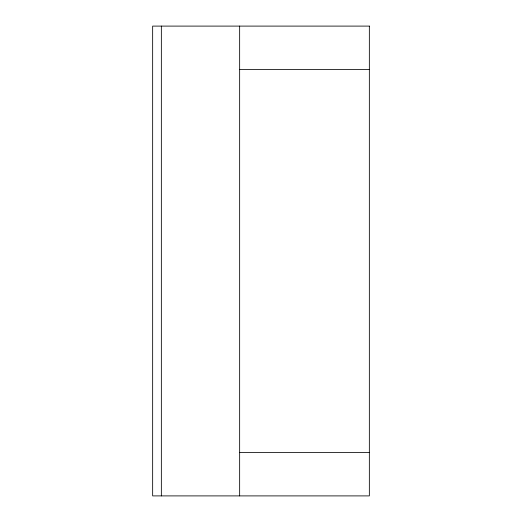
<?xml version="1.0" encoding="UTF-8"?>
<svg xmlns="http://www.w3.org/2000/svg" width="522" height="522" viewBox="0 0 522 522"><rect width="100%" height="100%" fill="white"/><g stroke="black" fill="none" stroke-linecap="round" stroke-linejoin="round"><path stroke-width="0.78" d="M239.65 69.602L369.348 69.602M239.65 452.398L369.348 452.398M239.65 26.1L239.65 495.9M161.35 26.1L161.35 495.9M369.348 26.1L152.652 26.1L152.652 495.9L369.348 495.9L369.348 26.1"/></g></svg>
